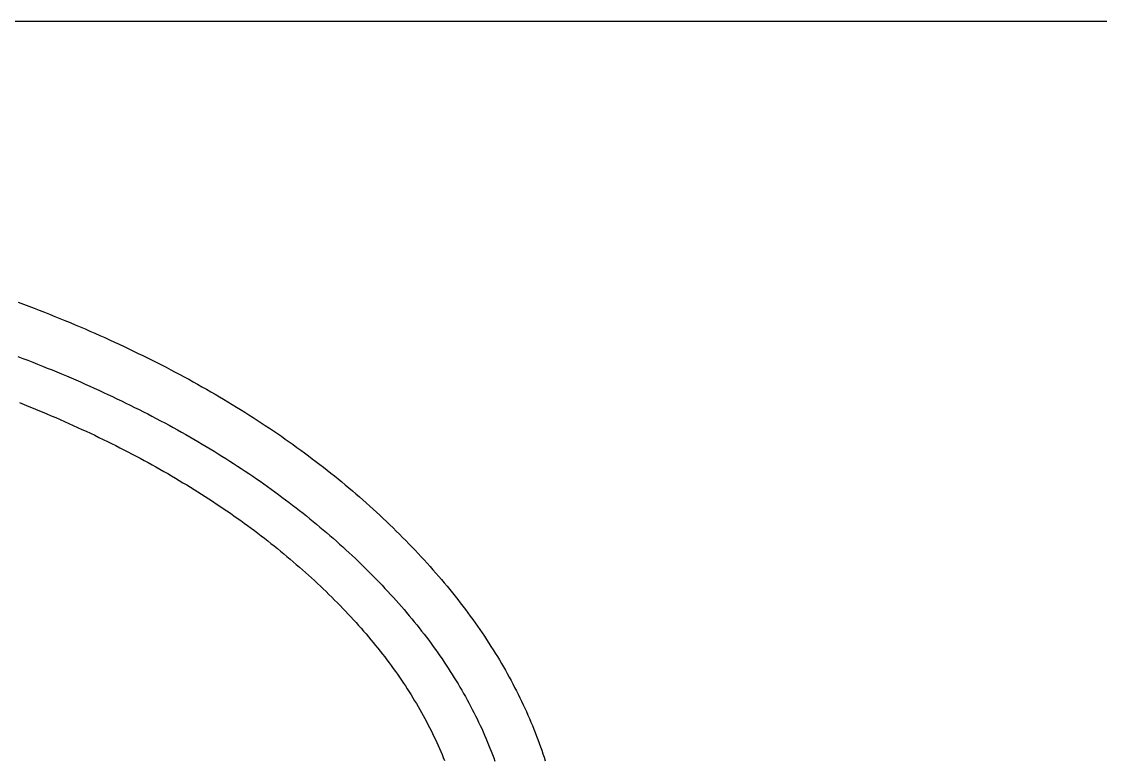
# Model space of a CAD drawing. Extents: x -23 to 863, y -16 to 610.
# Drawn here: x 36.57 to 52.59, y 25.12 to 36.06 of the extents above; entities that cross this region are included whole.
import ezdxf

# ---------------------------------------------------------------- set-up
doc = ezdxf.new("R2010")
doc.units = 0
doc.header["$MEASUREMENT"] = 0
doc.layers.add('99_枠$0$001', color=7, linetype='Continuous')

# ---------------------------------------------------------------- blocks, each defined once
blk = doc.blocks.new('99_枠')
at = {"layer": '99_枠$0$001'}
blk.add_line((205000, 11125), (5000, 11125), dxfattribs=at)
at = {"layer": '99_枠$0$001', "linetype": 'Continuous'}
for p, q in [((12234, 10117.2), (12252.9, 10110.1)), ((12252.9, 10110.1), (12271.8, 10103)), ((12271.8, 10103), (12290.6, 10095.8)), ((12290.6, 10095.8), (12309.3, 10088.5)), ((12309.3, 10088.5), (12327.9, 10081.3)), ((12327.9, 10081.3), (12346.4, 10073.9)), ((12346.4, 10073.9), (12364.9, 10066.5)), ((12364.9, 10066.5), (12383.2, 10059.1)), ((12383.2, 10059.1), (12401.5, 10051.6)), ((12401.5, 10051.6), (12419.7, 10044.1)), ((12419.7, 10044.1), (12437.8, 10036.5)), ((12437.8, 10036.5), (12455.8, 10028.9)), ((12455.8, 10028.9), (12473.7, 10021.2)), ((12473.7, 10021.2), (12491.5, 10013.5)), ((12491.5, 10013.5), (12509.2, 10005.8)), ((12509.2, 10005.8), (12526.9, 9997.9)), ((12526.9, 9997.9), (12544.5, 9990.1)), ((12544.5, 9990.1), (12561.9, 9982.2)), ((12561.9, 9982.2), (12579.3, 9974.2)), ((12579.3, 9974.2), (12596.6, 9966.2)), ((12596.6, 9966.2), (12613.8, 9958.2)), ((12232.7, 9922.4), (12250.4, 9915.6)), ((12613.8, 9958.2), (12631, 9950.1)), ((12631, 9950.1), (12648, 9942)), ((12648, 9942), (12665, 9933.8)), ((12665, 9933.8), (12681.8, 9925.5)), ((12681.8, 9925.5), (12698.6, 9917.3)), ((12250.4, 9915.6), (12268.1, 9908.8)), ((12268.1, 9908.8), (12285.8, 9901.9)), ((12285.8, 9901.9), (12303.3, 9895)), ((12303.3, 9895), (12320.7, 9888)), ((12320.7, 9888), (12338.1, 9881)), ((12698.6, 9917.3), (12715.3, 9908.9)), ((12715.3, 9908.9), (12731.9, 9900.5)), ((12731.9, 9900.5), (12748.5, 9892.1)), ((12748.5, 9892.1), (12764.9, 9883.6)), ((12764.9, 9883.6), (12781.3, 9875.1)), ((12338.1, 9881), (12355.3, 9874)), ((12355.3, 9874), (12372.5, 9866.9)), ((12372.5, 9866.9), (12389.6, 9859.8)), ((12389.6, 9859.8), (12406.6, 9852.6)), ((12406.6, 9852.6), (12423.6, 9845.4)), ((12423.6, 9845.4), (12440.4, 9838.2)), ((12781.3, 9875.1), (12797.6, 9866.5)), ((12797.6, 9866.5), (12813.8, 9857.9)), ((12813.8, 9857.9), (12830, 9849.2)), ((12830, 9849.2), (12846, 9840.5)), ((12440.4, 9838.2), (12457.2, 9830.9)), ((12457.2, 9830.9), (12473.8, 9823.5)), ((12473.8, 9823.5), (12490.4, 9816.1)), ((12490.4, 9816.1), (12506.9, 9808.7)), ((12506.9, 9808.7), (12523.4, 9801.2)), ((12846, 9840.5), (12862, 9831.7)), ((12862, 9831.7), (12877.9, 9822.8)), ((12877.9, 9822.8), (12893.7, 9814)), ((12893.7, 9814), (12909.5, 9805)), ((12909.5, 9805), (12925.1, 9796)), ((12523.4, 9801.2), (12539.7, 9793.7)), ((12539.7, 9793.7), (12556, 9786.1)), ((12556, 9786.1), (12572.1, 9778.5)), ((12572.1, 9778.5), (12588.2, 9770.9)), ((12588.2, 9770.9), (12604.3, 9763.2)), ((12925.1, 9796), (12940.7, 9787)), ((12940.7, 9787), (12956.2, 9777.9)), ((12956.2, 9777.9), (12971.6, 9768.8)), ((12971.6, 9768.8), (12986.9, 9759.6)), ((12238.4, 9756.7), (12254.9, 9750.1)), ((12254.9, 9750.1), (12271.4, 9743.5)), ((12271.4, 9743.5), (12287.7, 9736.8)), ((12287.7, 9736.8), (12304, 9730.1)), ((12304, 9730.1), (12320.2, 9723.4)), ((12604.3, 9763.2), (12620.2, 9755.4)), ((12620.2, 9755.4), (12636.1, 9747.7)), ((12636.1, 9747.7), (12651.9, 9739.8)), ((12651.9, 9739.8), (12667.6, 9731.9)), ((12667.6, 9731.9), (12683.2, 9724)), ((12986.9, 9759.6), (13002.2, 9750.4)), ((13002.2, 9750.4), (13017.4, 9741.1)), ((13017.4, 9741.1), (13032.4, 9731.8)), ((13032.4, 9731.8), (13047.4, 9722.4)), ((12320.2, 9723.4), (12336.3, 9716.6)), ((12336.3, 9716.6), (12352.4, 9709.8)), ((12352.4, 9709.8), (12368.3, 9702.9)), ((12368.3, 9702.9), (12384.2, 9696)), ((12384.2, 9696), (12400, 9689.1)), ((12400, 9689.1), (12415.8, 9682.1)), ((12683.2, 9724), (12698.8, 9716)), ((12698.8, 9716), (12714.2, 9708)), ((12714.2, 9708), (12729.6, 9699.9)), ((12729.6, 9699.9), (12745, 9691.8)), ((12745, 9691.8), (12760.2, 9683.7)), ((13047.4, 9722.4), (13062.4, 9713)), ((13062.4, 9713), (13077.2, 9703.5)), ((13077.2, 9703.5), (13092, 9694)), ((13092, 9694), (13106.6, 9684.4)), ((12415.8, 9682.1), (12431.4, 9675.1)), ((12431.4, 9675.1), (12447, 9668)), ((12447, 9668), (12462.5, 9660.9)), ((12462.5, 9660.9), (12477.9, 9653.8)), ((12477.9, 9653.8), (12493.2, 9646.6)), ((12760.2, 9683.7), (12775.4, 9675.5)), ((12775.4, 9675.5), (12790.5, 9667.2)), ((12790.5, 9667.2), (12805.5, 9658.9)), ((12805.5, 9658.9), (12820.4, 9650.6)), ((12820.4, 9650.6), (12835.3, 9642.2)), ((13106.6, 9684.4), (13121.2, 9674.8)), ((13121.2, 9674.8), (13135.7, 9665.2)), ((13135.7, 9665.2), (13150.2, 9655.4)), ((13150.2, 9655.4), (13164.5, 9645.7)), ((12493.2, 9646.6), (12508.5, 9639.4)), ((12508.5, 9639.4), (12523.7, 9632.1)), ((12523.7, 9632.1), (12538.8, 9624.8)), ((12538.8, 9624.8), (12553.8, 9617.4)), ((12553.8, 9617.4), (12568.8, 9610)), ((12835.3, 9642.2), (12850.1, 9633.8)), ((12850.1, 9633.8), (12864.8, 9625.3)), ((12864.8, 9625.3), (12879.4, 9616.8)), ((12879.4, 9616.8), (12894, 9608.2)), ((13164.5, 9645.7), (13178.8, 9635.9)), ((13178.8, 9635.9), (13192.9, 9626)), ((13192.9, 9626), (13207, 9616.1)), ((13207, 9616.1), (13221, 9606.2)), ((12568.8, 9610), (12583.7, 9602.6)), ((12583.7, 9602.6), (12598.5, 9595.1)), ((12598.5, 9595.1), (12613.2, 9587.5)), ((12613.2, 9587.5), (12627.9, 9580)), ((12627.9, 9580), (12642.5, 9572.3)), ((12642.5, 9572.3), (12657, 9564.7)), ((12894, 9608.2), (12908.4, 9599.6)), ((12908.4, 9599.6), (12922.8, 9590.9)), ((12922.8, 9590.9), (12937.1, 9582.2)), ((12937.1, 9582.2), (12951.4, 9573.5)), ((12951.4, 9573.5), (12965.5, 9564.7)), ((13221, 9606.2), (13235, 9596.1)), ((13235, 9596.1), (13248.8, 9586.1)), ((13248.8, 9586.1), (13262.5, 9576)), ((13262.5, 9576), (13276.2, 9565.8)), ((12657, 9564.7), (12671.5, 9557)), ((12671.5, 9557), (12685.9, 9549.2)), ((12685.9, 9549.2), (12700.2, 9541.4)), ((12700.2, 9541.4), (12714.4, 9533.6)), ((12714.4, 9533.6), (12728.5, 9525.7)), ((12965.5, 9564.7), (12979.6, 9555.8)), ((12979.6, 9555.8), (12993.6, 9547)), ((12993.6, 9547), (13007.5, 9538)), ((13007.5, 9538), (13021.3, 9529.1)), ((13276.2, 9565.8), (13289.8, 9555.6)), ((13289.8, 9555.6), (13303.3, 9545.4)), ((13303.3, 9545.4), (13316.8, 9535.1)), ((13316.8, 9535.1), (13330.1, 9524.7)), ((12728.5, 9525.7), (12742.6, 9517.8)), ((12742.6, 9517.8), (12756.6, 9509.9)), ((12756.6, 9509.9), (12770.5, 9501.9)), ((12770.5, 9501.9), (12784.4, 9493.8)), ((13021.3, 9529.1), (13035.1, 9520)), ((13035.1, 9520), (13048.7, 9511)), ((13048.7, 9511), (13062.3, 9501.9)), ((13062.3, 9501.9), (13075.9, 9492.7)), ((13330.1, 9524.7), (13343.4, 9514.4)), ((13343.4, 9514.4), (13356.5, 9503.9)), ((13356.5, 9503.9), (13369.7, 9493.4)), ((12784.4, 9493.8), (12798.2, 9485.7)), ((12798.2, 9485.7), (12811.9, 9477.6)), ((12811.9, 9477.6), (12825.5, 9469.4)), ((12825.5, 9469.4), (12839, 9461.2)), ((12839, 9461.2), (12852.5, 9453)), ((13075.9, 9492.7), (13089.3, 9483.5)), ((13089.3, 9483.5), (13102.6, 9474.3)), ((13102.6, 9474.3), (13115.9, 9465)), ((13115.9, 9465), (13129.1, 9455.7)), ((13369.7, 9493.4), (13382.7, 9482.9)), ((13382.7, 9482.9), (13395.6, 9472.3)), ((13395.6, 9472.3), (13408.5, 9461.6)), ((13408.5, 9461.6), (13421.2, 9450.9)), ((12852.5, 9453), (12865.9, 9444.7)), ((12865.9, 9444.7), (12879.2, 9436.3)), ((12879.2, 9436.3), (12892.5, 9427.9)), ((12892.5, 9427.9), (12905.6, 9419.5)), ((12905.6, 9419.5), (12918.7, 9411.1)), ((13129.1, 9455.7), (13142.2, 9446.3)), ((13142.2, 9446.3), (13155.3, 9436.9)), ((13155.3, 9436.9), (13168.2, 9427.4)), ((13168.2, 9427.4), (13181.1, 9417.9)), ((13181.1, 9417.9), (13193.9, 9408.3)), ((13421.2, 9450.9), (13433.9, 9440.2)), ((13433.9, 9440.2), (13446.6, 9429.4)), ((13446.6, 9429.4), (13459.1, 9418.5)), ((13459.1, 9418.5), (13471.6, 9407.6)), ((12918.7, 9411.1), (12931.8, 9402.6)), ((12931.8, 9402.6), (12944.7, 9394)), ((12944.7, 9394), (12957.5, 9385.4)), ((12957.5, 9385.4), (12970.3, 9376.8)), ((13193.9, 9408.3), (13206.6, 9398.7)), ((13206.6, 9398.7), (13219.3, 9389.1)), ((13219.3, 9389.1), (13231.8, 9379.4)), ((13231.8, 9379.4), (13244.3, 9369.6)), ((13471.6, 9407.6), (13483.9, 9396.6)), ((13483.9, 9396.6), (13496.2, 9385.6)), ((13496.2, 9385.6), (13508.4, 9374.6)), ((12970.3, 9376.8), (12983, 9368.1)), ((12983, 9368.1), (12995.7, 9359.4)), ((12995.7, 9359.4), (13008.2, 9350.7)), ((13008.2, 9350.7), (13020.7, 9341.9)), ((13020.7, 9341.9), (13033.1, 9333)), ((13244.3, 9369.6), (13256.7, 9359.9)), ((13256.7, 9359.9), (13269.1, 9350)), ((13269.1, 9350), (13281.3, 9340.1)), ((13281.3, 9340.1), (13293.5, 9330.2)), ((13508.4, 9374.6), (13520.6, 9363.5)), ((13520.6, 9363.5), (13532.6, 9352.3)), ((13532.6, 9352.3), (13544.6, 9341.1)), ((13544.6, 9341.1), (13556.5, 9329.8)), ((13033.1, 9333), (13045.4, 9324.1)), ((13045.4, 9324.1), (13057.7, 9315.2)), ((13057.7, 9315.2), (13069.9, 9306.2)), ((13069.9, 9306.2), (13082, 9297.2)), ((13293.5, 9330.2), (13305.6, 9320.2)), ((13305.6, 9320.2), (13317.6, 9310.2)), ((13317.6, 9310.2), (13329.6, 9300.1)), ((13556.5, 9329.8), (13568.3, 9318.5)), ((13568.3, 9318.5), (13580, 9307.2)), ((13580, 9307.2), (13591.6, 9295.8)), ((13082, 9297.2), (13094, 9288.2)), ((13094, 9288.2), (13106, 9279.1)), ((13106, 9279.1), (13117.8, 9269.9)), ((13117.8, 9269.9), (13129.7, 9260.7)), ((13329.6, 9300.1), (13341.4, 9290)), ((13341.4, 9290), (13353.2, 9279.8)), ((13353.2, 9279.8), (13365, 9269.6)), ((13365, 9269.6), (13376.6, 9259.4)), ((13591.6, 9295.8), (13603.1, 9284.4)), ((13603.1, 9284.4), (13614.6, 9272.9)), ((13614.6, 9272.9), (13625.9, 9261.4)), ((13129.7, 9260.7), (13141.4, 9251.5)), ((13141.4, 9251.5), (13153, 9242.2)), ((13153, 9242.2), (13164.6, 9232.9)), ((13164.6, 9232.9), (13176.1, 9223.6)), ((13176.1, 9223.6), (13187.6, 9214.2)), ((13376.6, 9259.4), (13388.2, 9249.1)), ((13388.2, 9249.1), (13399.6, 9238.7)), ((13399.6, 9238.7), (13411, 9228.3)), ((13411, 9228.3), (13422.3, 9217.9)), ((13625.9, 9261.4), (13637.2, 9249.9)), ((13637.2, 9249.9), (13648.3, 9238.3)), ((13648.3, 9238.3), (13659.4, 9226.7)), ((13659.4, 9226.7), (13670.3, 9215.1)), ((13187.6, 9214.2), (13198.9, 9204.7)), ((13198.9, 9204.7), (13210.2, 9195.2)), ((13210.2, 9195.2), (13221.5, 9185.7)), ((13221.5, 9185.7), (13232.6, 9176.1)), ((13422.3, 9217.9), (13433.6, 9207.4)), ((13433.6, 9207.4), (13444.7, 9196.9)), ((13444.7, 9196.9), (13455.8, 9186.3)), ((13455.8, 9186.3), (13466.7, 9175.7)), ((13670.3, 9215.1), (13681.2, 9203.5)), ((13681.2, 9203.5), (13691.9, 9191.8)), ((13691.9, 9191.8), (13702.5, 9180.1)), ((13232.6, 9176.1), (13243.7, 9166.5)), ((13243.7, 9166.5), (13254.7, 9156.8)), ((13254.7, 9156.8), (13265.6, 9147.1)), ((13265.6, 9147.1), (13276.4, 9137.3)), ((13466.7, 9175.7), (13477.6, 9165.1)), ((13477.6, 9165.1), (13488.4, 9154.5)), ((13488.4, 9154.5), (13499.1, 9143.8)), ((13702.5, 9180.1), (13713.1, 9168.3)), ((13713.1, 9168.3), (13723.5, 9156.6)), ((13723.5, 9156.6), (13733.8, 9144.8)), ((13276.4, 9137.3), (13287.1, 9127.6)), ((13287.1, 9127.6), (13297.8, 9117.7)), ((13297.8, 9117.7), (13308.4, 9107.9)), ((13308.4, 9107.9), (13318.9, 9098)), ((13499.1, 9143.8), (13509.7, 9133.1)), ((13509.7, 9133.1), (13520.2, 9122.3)), ((13520.2, 9122.3), (13530.6, 9111.6)), ((13530.6, 9111.6), (13540.9, 9100.8)), ((13733.8, 9144.8), (13744, 9133)), ((13744, 9133), (13754.1, 9121.2)), ((13754.1, 9121.2), (13764.1, 9109.4)), ((13764.1, 9109.4), (13773.9, 9097.5)), ((13318.9, 9098), (13329.3, 9088.1)), ((13329.3, 9088.1), (13339.6, 9078.1)), ((13339.6, 9078.1), (13349.9, 9068.2)), ((13540.9, 9100.8), (13551.1, 9090)), ((13551.1, 9090), (13561.2, 9079.1)), ((13561.2, 9079.1), (13571.2, 9068.3)), ((13571.2, 9068.3), (13581.1, 9057.4)), ((13773.9, 9097.5), (13783.7, 9085.7)), ((13783.7, 9085.7), (13793.3, 9073.8)), ((13793.3, 9073.8), (13802.8, 9061.9)), ((13349.9, 9068.2), (13360, 9058.2)), ((13360, 9058.2), (13370.1, 9048.1)), ((13370.1, 9048.1), (13380, 9038.1)), ((13380, 9038.1), (13389.9, 9028)), ((13581.1, 9057.4), (13590.9, 9046.5)), ((13590.9, 9046.5), (13600.6, 9035.6)), ((13600.6, 9035.6), (13610.1, 9024.7)), ((13802.8, 9061.9), (13812.2, 9050)), ((13812.2, 9050), (13821.5, 9038.1)), ((13821.5, 9038.1), (13830.7, 9026.1)), ((13389.9, 9028), (13399.7, 9017.9)), ((13399.7, 9017.9), (13409.3, 9007.8)), ((13409.3, 9007.8), (13418.9, 8997.6)), ((13418.9, 8997.6), (13428.4, 8987.5)), ((13610.1, 9024.7), (13619.6, 9013.7)), ((13619.6, 9013.7), (13628.9, 9002.8)), ((13628.9, 9002.8), (13638.2, 8991.8)), ((13638.2, 8991.8), (13647.3, 8980.8)), ((13830.7, 9026.1), (13839.8, 9014.2)), ((13839.8, 9014.2), (13848.7, 9002.2)), ((13848.7, 9002.2), (13857.5, 8990.2)), ((13428.4, 8987.5), (13437.7, 8977.3)), ((13437.7, 8977.3), (13447, 8967.1)), ((13447, 8967.1), (13456.2, 8956.9)), ((13456.2, 8956.9), (13465.2, 8946.7)), ((13647.3, 8980.8), (13656.3, 8969.8)), ((13656.3, 8969.8), (13665.2, 8958.8)), ((13665.2, 8958.8), (13674, 8947.8)), ((13857.5, 8990.2), (13866.3, 8978.2)), ((13866.3, 8978.2), (13874.9, 8966.2)), ((13874.9, 8966.2), (13883.4, 8954.1)), ((13883.4, 8954.1), (13891.7, 8942.1)), ((13465.2, 8946.7), (13474.2, 8936.5)), ((13474.2, 8936.5), (13483, 8926.2)), ((13483, 8926.2), (13491.8, 8916)), ((13491.8, 8916), (13500.4, 8905.7)), ((13674, 8947.8), (13682.7, 8936.7)), ((13682.7, 8936.7), (13691.3, 8925.7)), ((13691.3, 8925.7), (13699.8, 8914.6)), ((13699.8, 8914.6), (13708.1, 8903.5)), ((13891.7, 8942.1), (13900, 8930)), ((13900, 8930), (13908.2, 8917.9)), ((13908.2, 8917.9), (13916.2, 8905.8)), ((13500.4, 8905.7), (13508.9, 8895.4)), ((13508.9, 8895.4), (13517.4, 8885.1)), ((13517.4, 8885.1), (13525.7, 8874.8)), ((13525.7, 8874.8), (13533.9, 8864.5)), ((13708.1, 8903.5), (13716.4, 8892.4)), ((13716.4, 8892.4), (13724.5, 8881.3)), ((13724.5, 8881.3), (13732.6, 8870.2)), ((13916.2, 8905.8), (13924.1, 8893.7)), ((13924.1, 8893.7), (13931.9, 8881.5)), ((13931.9, 8881.5), (13939.6, 8869.4)), ((13533.9, 8864.5), (13542, 8854.1)), ((13542, 8854.1), (13550, 8843.8)), ((13550, 8843.8), (13557.9, 8833.4)), ((13732.6, 8870.2), (13740.5, 8859)), ((13740.5, 8859), (13748.3, 8847.8)), ((13748.3, 8847.8), (13756, 8836.6)), ((13756, 8836.6), (13763.6, 8825.4)), ((13939.6, 8869.4), (13947.2, 8857.2)), ((13947.2, 8857.2), (13954.7, 8845)), ((13954.7, 8845), (13962.1, 8832.8)), ((13557.9, 8833.4), (13565.7, 8823)), ((13565.7, 8823), (13573.4, 8812.6)), ((13573.4, 8812.6), (13581, 8802.2)), ((13581, 8802.2), (13588.5, 8791.8)), ((13763.6, 8825.4), (13771.1, 8814.2)), ((13771.1, 8814.2), (13778.5, 8803)), ((13778.5, 8803), (13785.8, 8791.7)), ((13962.1, 8832.8), (13969.3, 8820.5)), ((13969.3, 8820.5), (13976.4, 8808.3)), ((13976.4, 8808.3), (13983.5, 8796)), ((13588.5, 8791.8), (13595.8, 8781.3)), ((13595.8, 8781.3), (13603.1, 8770.9)), ((13603.1, 8770.9), (13610.3, 8760.4)), ((13610.3, 8760.4), (13617.4, 8749.9)), ((13785.8, 8791.7), (13792.9, 8780.5)), ((13792.9, 8780.5), (13800, 8769.2)), ((13800, 8769.2), (13807, 8757.9)), ((13983.5, 8796), (13990.4, 8783.7)), ((13990.4, 8783.7), (13997.2, 8771.4)), ((13997.2, 8771.4), (14003.9, 8759.1)), ((14003.9, 8759.1), (14010.5, 8746.7)), ((13617.4, 8749.9), (13624.3, 8739.4)), ((13624.3, 8739.4), (13631.2, 8728.9)), ((13631.2, 8728.9), (13637.9, 8718.3)), ((13807, 8757.9), (13813.8, 8746.6)), ((13813.8, 8746.6), (13820.5, 8735.2)), ((13820.5, 8735.2), (13827.2, 8723.9)), ((13827.2, 8723.9), (13833.7, 8712.5)), ((14010.5, 8746.7), (14016.9, 8734.3)), ((14016.9, 8734.3), (14023.3, 8721.9)), ((14023.3, 8721.9), (14029.5, 8709.5)), ((13637.9, 8718.3), (13644.6, 8707.8)), ((13644.6, 8707.8), (13651.2, 8697.2)), ((13651.2, 8697.2), (13657.6, 8686.6)), ((13657.6, 8686.6), (13664, 8676)), ((13833.7, 8712.5), (13840.1, 8701.1)), ((13840.1, 8701.1), (13846.4, 8689.7)), ((13846.4, 8689.7), (13852.6, 8678.3)), ((14029.5, 8709.5), (14035.7, 8697.1)), ((14035.7, 8697.1), (14041.7, 8684.7)), ((14041.7, 8684.7), (14047.6, 8672.2)), ((13664, 8676), (13670.2, 8665.4)), ((13670.2, 8665.4), (13676.4, 8654.7)), ((13676.4, 8654.7), (13682.4, 8644.1)), ((13682.4, 8644.1), (13688.3, 8633.4)), ((13852.6, 8678.3), (13858.7, 8666.8)), ((13858.7, 8666.8), (13864.7, 8655.4)), ((13864.7, 8655.4), (13870.6, 8643.9)), ((13870.6, 8643.9), (13876.4, 8632.4)), ((14047.6, 8672.2), (14053.4, 8659.7)), ((14053.4, 8659.7), (14059.1, 8647.2)), ((14059.1, 8647.2), (14064.6, 8634.7)), ((13688.3, 8633.4), (13694.2, 8622.7)), ((13694.2, 8622.7), (13699.9, 8612)), ((13699.9, 8612), (13705.5, 8601.3)), ((13876.4, 8632.4), (13882, 8620.9)), ((13882, 8620.9), (13887.6, 8609.4)), ((13887.6, 8609.4), (13893.1, 8597.8)), ((14064.6, 8634.7), (14070.1, 8622.2)), ((14070.1, 8622.2), (14075.4, 8609.7)), ((14075.4, 8609.7), (14080.7, 8597.1)), ((13705.5, 8601.3), (13711.1, 8590.6)), ((13711.1, 8590.6), (13716.5, 8579.8)), ((13716.5, 8579.8), (13721.8, 8569.1)), ((13721.8, 8569.1), (13727, 8558.3)), ((13893.1, 8597.8), (13898.4, 8586.3)), ((13898.4, 8586.3), (13903.6, 8574.7)), ((13903.6, 8574.7), (13908.8, 8563.1)), ((14080.7, 8597.1), (14085.8, 8584.5)), ((14085.8, 8584.5), (14090.8, 8571.9)), ((14090.8, 8571.9), (14095.7, 8559.3)), ((13727, 8558.3), (13732.1, 8547.5)), ((13732.1, 8547.5), (13737.2, 8536.7)), ((13737.2, 8536.7), (13742.1, 8525.9)), ((13742.1, 8525.9), (13746.9, 8515)), ((13908.8, 8563.1), (13913.8, 8551.5)), ((13913.8, 8551.5), (13918.7, 8539.9)), ((13918.7, 8539.9), (13923.5, 8528.2)), ((13923.5, 8528.2), (13928.2, 8516.6)), ((14095.7, 8559.3), (14100.5, 8546.7)), ((14100.5, 8546.7), (14105.2, 8534)), ((14105.2, 8534), (14109.7, 8521.4)), ((13746.9, 8515), (13751.6, 8504.2)), ((13751.6, 8504.2), (13756.2, 8493.3)), ((13756.2, 8493.3), (13760.7, 8482.4)), ((13928.2, 8516.6), (13932.8, 8504.9)), ((13932.8, 8504.9), (13937.3, 8493.2)), ((13937.3, 8493.2), (13941.6, 8481.5)), ((14109.7, 8521.4), (14114.2, 8508.7)), ((14114.2, 8508.7), (14118.5, 8496)), ((14118.5, 8496), (14122.7, 8483.3)), ((13760.7, 8482.4), (13765.1, 8471.5)), ((13941.6, 8481.5), (13945.9, 8469.8)), ((14122.7, 8483.3), (14126.8, 8470.5))]:
    blk.add_line(p, q, dxfattribs=at)

msp = doc.modelspace()

# ---------------------------------------------------------------- block references
at = {"xscale": 0.004133776844070962, "yscale": 0.004133776844070964, "zscale": 0.004133776844070964}
msp.add_blockref('99_枠', (-14.047, -9.933), dxfattribs=at)

doc.saveas('drawing.dxf')
